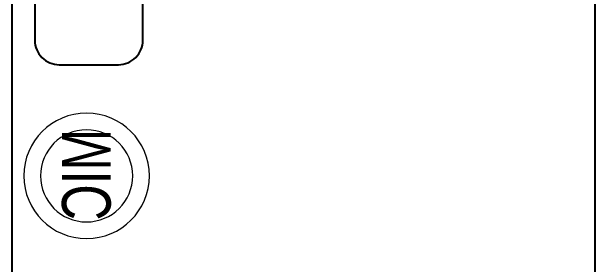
# Model space of a CAD drawing. Header units: feet. Extents: x 3264911 to 3272611, y -5469876 to -5453949.
# Drawn here: x 3268457 to 3269057, y -5455530 to -5455270 of the extents above; entities that cross this region are included whole.
import ezdxf

# ---------------------------------------------------------------- set-up
doc = ezdxf.new("R2010")
doc.units = ezdxf.units.FT
doc.header["$LTSCALE"] = 33
doc.header["$MEASUREMENT"] = 0
for name, color, linetype, lineweight in [('LENS-FURNITURE', 13, 'Continuous', 9), ('LK-EQPMT', 3, 'Continuous', 18), ('LN-ELEVATION-1', 81, 'Continuous', 25)]:
    doc.layers.add(name, color=color, linetype=linetype, lineweight=lineweight)
doc.layers.add('PDF_Geometry', color=7, linetype='Continuous')
doc.styles.get("Standard").update_dxf_attribs({"font": 'GILC____.TTF'})

# ---------------------------------------------------------------- blocks, each defined once
blk = doc.blocks.new('PHOROPTER')
at = {"layer": 'LN-ELEVATION-1', "lineweight": 25}
blk.add_lwpolyline([(566.9349693848634, -34.02664670208469), (235.9349696977952, -34.01213702559471, 0.4142135623730951), (210.9338738246588, -59.01104110479355), (210.9311998411576, -120.0110410419293, 0.4142135623730951), (235.9301039092096, -145.0121369194239), (566.9301036037722, -145.0266465982422, 0.4142135623730951), (591.9311994769523, -120.027742520906), (591.9338734678023, -59.02774257911368, 0.4142135623730951)], format="xyb", close=True, dxfattribs=at)
blk = doc.blocks.new('MOROTISED TABLE-TRIAL SET 950x600')
at = {"layer": 'PDF_Geometry', "lineweight": 25}
blk.add_lwpolyline([(415.5923622683621, 2.18279e-11), (550.0003704861738, 2.18279e-11, 0.4142524001247118), (599.9958994225599, 50.00260162355697), (599.9958994225599, 899.9973678589085, 0.4142518501714829), (550.0003704861738, 950.0000000000218), (50.00260613718999, 950.0000000000218, 0.4142929195148918), (4.605390131e-07, 899.9973678589085), (4.605390131e-07, 50.00260162355697, 0.414163635492108), (50.00260613718999, 2.18279e-11), (415.5923622683621, 2.18279e-11)], format="xyb", dxfattribs=at)
blk = doc.blocks.new('MIC')
at = {"layer": 'LK-EQPMT', "ltscale": 12}
for radius in [64.54701859105262, 47.40596281792385]:
    blk.add_circle((234.5401449967176, 64.54701859102352), radius, dxfattribs=at)
at = {"layer": 'LK-EQPMT', "ltscale": 12, "insert": (233.2398255821317, 64.46170233917655), "char_height": 50, "attachment_point": 5}
blk.add_mtext_dynamic_manual_height_columns('MIC', width=466.4796511627907, gutter_width=12.5, heights=[0], dxfattribs=at)

msp = doc.modelspace()

# ---------------------------------------------------------------- block references
at = {"rotation": 270}
msp.add_blockref('PHOROPTER', (3268625.363464572, -5454732.728207732), dxfattribs=at)
at = {"xscale": -1, "rotation": 90}
msp.add_blockref('MIC', (3268598.083926, -5455204.520631273), dxfattribs=at)
at = {"layer": 'LENS-FURNITURE', "rotation": 180}
msp.add_blockref('MOROTISED TABLE-TRIAL SET 950x600', (3269056.517936328, -5454776.763545064), dxfattribs=at)

doc.saveas('drawing.dxf')
